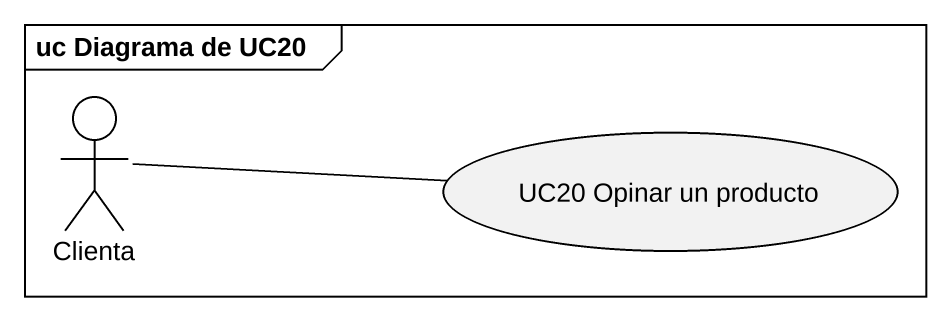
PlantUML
@startuml
mainframe uc Diagrama de UC20
actor Clienta
usecase "UC20 Opinar un producto" as UC20_Opinar_un_producto
Clienta -right- UC20_Opinar_un_producto
@enduml
